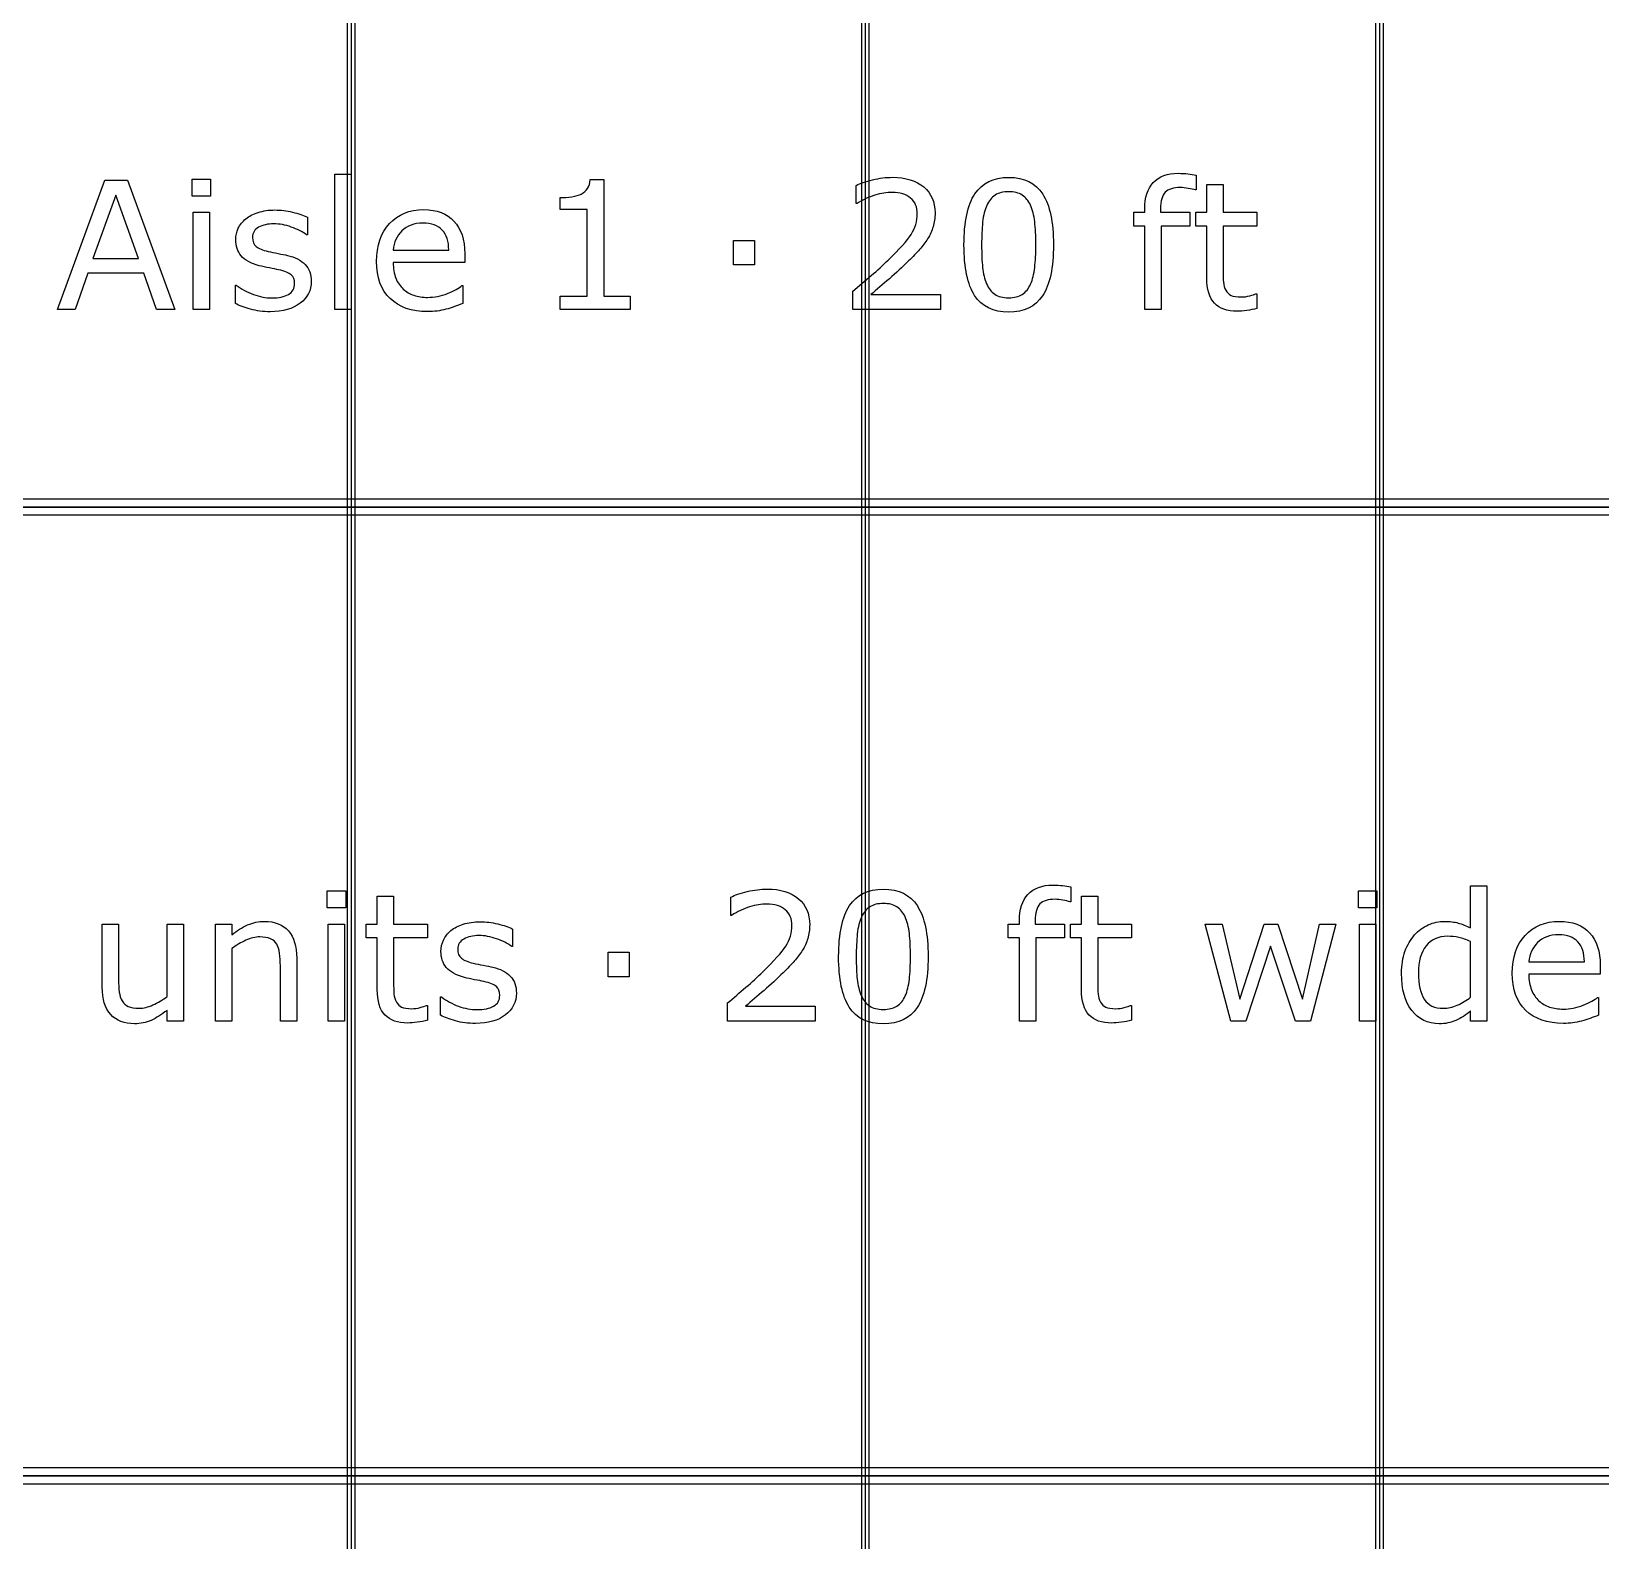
# Model space of a CAD drawing. Extents: x -13 to 750, y 12 to 2314.
# Drawn here: x 137.8 to 217.2, y 1009.6 to 1086 of the extents above; entities that cross this region are included whole.
import ezdxf

# ---------------------------------------------------------------- set-up
doc = ezdxf.new("R2010")
doc.units = 0
doc.layers.get('0').update_dxf_attribs({"linetype": 'CONTINUOUS'})

msp = doc.modelspace()

# ---------------------------------------------------------------- linework, layer by layer
at = {"color": 7}
for points in [[(153.80078, 1136.89), (153.80078, 937.89), (154.19922, 937.89), (154.19922, 1136.89)], [(179.80078, 1136.89), (179.80078, 937.89), (180.19922, 937.89), (180.19922, 1136.89)], [(205.80078, 1136.89), (205.80078, 937.89), (206.19922, 937.89), (206.19922, 1136.89)], [(44, 1087.89), (268, 1087.89), (268, 1061.89), (44, 1061.89)], [(153.99393, 1071.89), (153.16775, 1071.89), (153.16775, 1078.7279), (153.99393, 1078.7279)], [(145.073, 1071.89), (144.14575, 1071.89), (143.50415, 1073.7137), (140.67407, 1073.7137), (140.03247, 1071.89), (139.14917, 1071.89), (141.53101, 1078.4335), (142.69116, 1078.4335)], [(146.88794, 1077.6205), (145.9563, 1077.6205), (145.9563, 1078.4774), (146.88794, 1078.4774)], [(143.23608, 1074.4608), (142.08911, 1077.6732), (140.93774, 1074.4608)], [(146.83524, 1071.89), (146.00906, 1071.89), (146.00906, 1076.7987), (146.83524, 1076.7987)], [(174.38895, 1074.1356), (173.33865, 1074.1356), (173.33865, 1075.3793), (174.38895, 1075.3793)], [(189.51489, 1075.1639), (189.51489, 1075.1639)], [(188.35912, 1073.1688), (188.35912, 1073.1688)], [(43.599609, 1062.2904), (43.599609, 1012.4896), (268.40039, 1012.4896), (268.40039, 1062.2904)], [(44, 1061.89), (268, 1061.89), (268, 1012.89), (44, 1012.89)], [(44.400391, 1061.4896), (267.59961, 1061.4896), (267.59961, 1013.2904), (44.400391, 1013.2904)], [(153.71924, 1041.6205), (152.7876, 1041.6205), (152.7876, 1042.4774), (153.71924, 1042.4774)], [(205.87354, 1041.6206), (204.94189, 1041.6206), (204.94189, 1042.4775), (205.87354, 1042.4775)], [(153.6665, 1035.89), (152.84033, 1035.89), (152.84033, 1040.7987), (153.6665, 1040.7987)], [(203.79492, 1040.7988), (202.51611, 1035.8901), (201.75146, 1035.8901), (200.49023, 1039.6738), (199.23779, 1035.8901), (198.47754, 1035.8901), (197.18555, 1040.7988), (198.04687, 1040.7988), (198.94775, 1036.9975), (200.17383, 1040.7988), (200.85498, 1040.7988), (202.11182, 1036.9975), (202.96436, 1040.7988)], [(205.8208, 1035.89), (204.99463, 1035.89), (204.99463, 1040.7987), (205.8208, 1040.7987)], [(168.0498, 1038.1357), (166.99951, 1038.1357), (166.99951, 1039.3794), (168.0498, 1039.3794)], [(183.17578, 1039.164), (183.17578, 1039.164)], [(182.02002, 1037.1689), (182.02002, 1037.1689)], [(44, 1012.89), (268, 1012.89), (268, 986.89), (44, 986.89)]]:
    msp.add_lwpolyline(points, close=True, dxfattribs=at)
for points in [[(154, 1136.89), (154, 937.89)], [(180, 1136.89), (180, 937.89)], [(206, 1136.89), (206, 937.89)], [(196.72637, 1078.6838), (196.72632, 1077.9281)], [(166.08768, 1078.4555), (166.76883, 1078.4555), (166.76883, 1072.5581), (168.10477, 1072.5581), (168.10477, 1071.89)], [(179.57886, 1077.2381), (179.53496, 1077.2381), (179.53496, 1078.161)], [(196.72632, 1077.9281), (196.68242, 1077.9281)], [(197.26685, 1073.4936), (197.26685, 1076.104), (196.70874, 1076.104), (196.70874, 1076.7983), (197.26685, 1076.7983), (197.26685, 1078.2089), (198.09302, 1078.2089), (198.09302, 1076.7983), (199.7981, 1076.7983), (199.7981, 1076.104), (198.09302, 1076.104), (198.09302, 1073.8671)], [(168.10477, 1071.89), (164.56277, 1071.89), (164.56277, 1072.558), (165.92508, 1072.558), (165.92508, 1076.9437), (164.56277, 1076.9437), (164.56277, 1077.5414)], [(194.92901, 1076.9657), (194.92901, 1076.7987), (196.41875, 1076.7987), (196.41875, 1076.1044), (194.95537, 1076.1044), (194.95537, 1071.89), (194.1292, 1071.89), (194.1292, 1076.1044), (193.57109, 1076.1044), (193.57109, 1076.7987), (194.1292, 1076.7987), (194.1292, 1076.9613)], [(151.78343, 1076.5479), (151.78343, 1075.6646), (151.73953, 1075.6646)], [(156.12088, 1074.8915), (158.93338, 1074.8915)], [(159.73753, 1074.7069), (159.73758, 1074.2587)], [(159.73758, 1074.2587), (156.12088, 1074.2587)], [(148.14041, 1072.1844), (148.14041, 1073.1117), (148.18431, 1073.1117)], [(151.97684, 1073.3044), (151.97684, 1073.305)], [(159.59695, 1073.0897), (159.64085, 1073.0897), (159.64085, 1072.1888)], [(183.802, 1071.89), (179.37231, 1071.89), (179.37231, 1072.8085), (180.29517, 1073.5995)], [(180.28201, 1072.6415), (183.80203, 1072.6415), (183.802, 1071.89)], [(199.75417, 1072.6762), (199.79807, 1072.6762), (199.7981, 1071.9339)], [(155.31885, 1037.4937), (155.31885, 1040.1041), (154.76074, 1040.1041), (154.76074, 1040.7984), (155.31885, 1040.7984), (155.31885, 1042.209), (156.14502, 1042.209), (156.14502, 1040.7984), (157.8501, 1040.7984), (157.8501, 1040.1041), (156.14502, 1040.1041), (156.14502, 1037.8672)], [(173.23975, 1041.2382), (173.19585, 1041.2382), (173.19585, 1042.1611)], [(190.92773, 1037.4937), (190.92773, 1040.1041), (190.36963, 1040.1041), (190.36963, 1040.7984), (190.92773, 1040.7984), (190.92773, 1042.209), (191.75391, 1042.209), (191.75391, 1040.7984), (193.45898, 1040.7984), (193.45898, 1040.1041), (191.75391, 1040.1041), (191.75391, 1037.8672)], [(190.38716, 1042.6838), (190.38721, 1041.9282)], [(210.61084, 1040.6004), (210.61084, 1042.7274), (211.43701, 1042.7274), (211.43701, 1035.89)], [(190.38721, 1041.9282), (190.34321, 1041.9282)], [(141.40576, 1037.6127), (141.40576, 1040.7987), (142.23193, 1040.7987), (142.23193, 1038.0038)], [(144.68412, 1037.1336), (144.68412, 1040.7986), (145.51029, 1040.7986), (145.51025, 1035.89)], [(147.96245, 1039.5547), (147.96245, 1035.89), (147.13628, 1035.89), (147.13628, 1040.7987), (147.96245, 1040.7987), (147.96245, 1040.2538)], [(162.16109, 1040.548), (162.16109, 1039.6647), (162.11719, 1039.6647)], [(188.58979, 1040.9658), (188.58979, 1040.7988), (190.07954, 1040.7988), (190.07954, 1040.1045), (188.61616, 1040.1045), (188.61616, 1035.89), (187.78999, 1035.89), (187.78999, 1040.1044), (187.23188, 1040.1044), (187.23188, 1040.7987), (187.78999, 1040.7987), (187.78999, 1040.9613)], [(210.61084, 1037.0985), (210.61084, 1039.9154)], [(151.24077, 1039.076), (151.24072, 1035.89)], [(213.55518, 1038.8915), (216.36768, 1038.8915)], [(151.24072, 1035.89), (150.41455, 1035.89), (150.41455, 1038.6849)], [(217.17187, 1038.2587), (213.55518, 1038.2587)], [(217.17182, 1038.7069), (217.17187, 1038.2587)], [(162.35449, 1037.3045), (162.35449, 1037.3051)], [(157.80617, 1036.6763), (157.85007, 1036.6763), (157.8501, 1035.934)], [(158.51807, 1036.1845), (158.51807, 1037.1118), (158.56197, 1037.1118)], [(177.46289, 1035.8901), (173.0332, 1035.8901), (173.0332, 1036.8086)], [(173.9429, 1036.6416), (177.46292, 1036.6416), (177.46289, 1035.8901)], [(193.41507, 1036.6763), (193.45897, 1036.6763), (193.45898, 1035.934)], [(210.61084, 1037.0983), (210.61084, 1037.0985)], [(217.03125, 1037.0897), (217.07515, 1037.0897), (217.07515, 1036.1888)], [(145.51025, 1035.89), (144.68408, 1035.89), (144.68408, 1036.4349)], [(211.43701, 1035.89), (210.61084, 1035.89), (210.61084, 1036.4042)]]:
    msp.add_lwpolyline(points, dxfattribs=at)
for points in [[(180.36553, 1078.4422), (180.714163, 1078.5272), (181.051077, 1078.5697), (181.37627, 1078.5697)], [(181.37627, 1078.5697), (182.04717, 1078.5697), (182.57305, 1078.4071), (182.95391, 1078.0819)], [(185.53784, 1077.7303), (185.904053, 1078.286967), (186.475343, 1078.5653), (187.25171, 1078.5653)], [(187.25171, 1078.5653), (188.036863, 1078.5653), (188.609617, 1078.282567), (188.96997, 1077.7171)], [(194.56426, 1078.3016), (194.8543, 1078.615067), (195.273243, 1078.7718), (195.82109, 1078.7718)], [(195.82109, 1078.7718), (196.005663, 1078.7718), (196.171193, 1078.763133), (196.31768, 1078.7458)], [(196.31768, 1078.7458), (196.467093, 1078.728467), (196.603323, 1078.7078), (196.72637, 1078.6838)], [(165.63504, 1077.7216), (165.769807, 1077.794867), (165.875277, 1077.887167), (165.95145, 1077.9985)], [(165.95145, 1077.9985), (166.03055, 1078.112767), (166.07596, 1078.2651), (166.08768, 1078.4555)], [(179.53496, 1078.161), (179.742967, 1078.263533), (180.019823, 1078.357267), (180.36553, 1078.4422)], [(181.35425, 1077.8094), (181.08765, 1077.8094), (180.799077, 1077.762533), (180.48853, 1077.6688)], [(182.29028, 1077.5194), (182.067627, 1077.712733), (181.755617, 1077.8094), (181.35425, 1077.8094)], [(182.95391, 1078.0819), (183.33477, 1077.759633), (183.5252, 1077.321633), (183.5252, 1076.7679)], [(187.25171, 1077.8402), (186.976317, 1077.8402), (186.7478, 1077.783067), (186.56616, 1077.6688)], [(187.93286, 1077.6688), (187.75708, 1077.783067), (187.53003, 1077.8402), (187.25171, 1077.8402)], [(194.1292, 1076.9613), (194.1292, 1077.5443), (194.27422, 1077.991067), (194.56426, 1078.3016)], [(195.16631, 1077.8138), (195.00811, 1077.658533), (194.92901, 1077.375833), (194.92901, 1076.9657)], [(195.93975, 1078.0511), (195.585257, 1078.0511), (195.327443, 1077.972), (195.16631, 1077.8138)], [(196.32647, 1078.0071), (196.179983, 1078.036433), (196.051077, 1078.0511), (195.93975, 1078.0511)], [(196.68242, 1077.9281), (196.5916, 1077.954767), (196.47295, 1077.9811), (196.32647, 1078.0071)], [(164.56277, 1077.5414), (164.747343, 1077.5414), (164.9451, 1077.556067), (165.15604, 1077.5854)], [(165.15604, 1077.5854), (165.366973, 1077.6174), (165.52664, 1077.6628), (165.63504, 1077.7216)], [(180.48853, 1077.6688), (180.177983, 1077.575067), (179.87476, 1077.4315), (179.57886, 1077.2381)], [(182.62866, 1076.724), (182.62866, 1077.0638), (182.515867, 1077.328933), (182.29028, 1077.5194)], [(184.98853, 1075.1551), (184.98853, 1076.318233), (185.171633, 1077.176633), (185.53784, 1077.7303)], [(186.13989, 1077.1503), (186.040283, 1076.9335), (185.971437, 1076.650767), (185.93335, 1076.3021)], [(186.56616, 1077.6688), (186.387453, 1077.554533), (186.245363, 1077.3817), (186.13989, 1077.1503)], [(188.35474, 1077.159), (188.2522, 1077.3846), (188.111573, 1077.554533), (187.93286, 1077.6688)], [(188.56567, 1076.3241), (188.530537, 1076.652233), (188.460227, 1076.930533), (188.35474, 1077.159)], [(188.96997, 1077.7171), (189.33325, 1077.154633), (189.51489, 1076.303567), (189.51489, 1075.1639)], [(148.28538, 1075.9898), (148.37034, 1076.168533), (148.49778, 1076.3282), (148.6677, 1076.4688)], [(148.6677, 1076.4688), (148.831767, 1076.606467), (149.039777, 1076.714867), (149.29173, 1076.794)], [(149.29173, 1076.794), (149.54661, 1076.876), (149.83079, 1076.917), (150.14427, 1076.917)], [(150.08279, 1076.2183), (149.781037, 1076.2183), (149.526157, 1076.1597), (149.31815, 1076.0425)], [(150.97049, 1076.0557), (150.66873, 1076.1641), (150.37283, 1076.2183), (150.08279, 1076.2183)], [(150.14427, 1076.917), (150.437237, 1076.917), (150.733133, 1076.8804), (151.03196, 1076.8072)], [(151.03196, 1076.8072), (151.33372, 1076.736867), (151.58421, 1076.650433), (151.78343, 1076.5479)], [(155.28147, 1074.3158), (155.28147, 1075.118533), (155.499733, 1075.755733), (155.93626, 1076.2274)], [(155.93626, 1076.2274), (156.375713, 1076.699067), (156.95286, 1076.9349), (157.6677, 1076.9349)], [(157.62381, 1076.2538), (157.18143, 1076.2538), (156.828403, 1076.123433), (156.56473, 1075.8627)], [(158.60379, 1075.8978), (158.389923, 1076.135133), (158.063263, 1076.2538), (157.62381, 1076.2538)], [(157.6677, 1076.9349), (158.329813, 1076.9349), (158.83958, 1076.741533), (159.197, 1076.3548)], [(159.197, 1076.3548), (159.557353, 1075.968133), (159.73753, 1075.418833), (159.73753, 1074.7069)], [(182.31665, 1075.6825), (182.524657, 1076.004767), (182.62866, 1076.351933), (182.62866, 1076.724)], [(183.5252, 1076.7679), (183.5252, 1076.5189), (183.492967, 1076.286), (183.4285, 1076.0692)], [(185.93335, 1076.3021), (185.898217, 1075.9535), (185.88065, 1075.571167), (185.88065, 1075.1551)], [(188.62277, 1075.1639), (188.62277, 1075.609233), (188.603737, 1075.995967), (188.56567, 1076.3241)], [(148.16233, 1075.4185), (148.16233, 1075.620633), (148.203347, 1075.811067), (148.28538, 1075.9898)], [(148.4304, 1074.6011), (148.251687, 1074.823767), (148.16233, 1075.096233), (148.16233, 1075.4185)], [(149.31815, 1076.0425), (149.110137, 1075.928233), (149.00613, 1075.756867), (149.00613, 1075.5284)], [(149.00613, 1075.5284), (149.00613, 1075.3262), (149.06912, 1075.173833), (149.1951, 1075.0713)], [(151.73953, 1075.6646), (151.528597, 1075.819867), (151.27225, 1075.950233), (150.97049, 1076.0557)], [(156.56473, 1075.8627), (156.303983, 1075.6019), (156.156033, 1075.278167), (156.12088, 1074.8915)], [(158.93338, 1074.8915), (158.930713, 1075.3251), (158.82085, 1075.660533), (158.60379, 1075.8978)], [(181.16089, 1074.3861), (181.72339, 1074.931033), (182.108643, 1075.363167), (182.31665, 1075.6825)], [(183.15164, 1075.4584), (183.03738, 1075.276733), (182.902613, 1075.098), (182.74734, 1074.9222)], [(183.4285, 1076.0692), (183.366967, 1075.855333), (183.27468, 1075.651733), (183.15164, 1075.4584)], [(149.34886, 1074.1001), (148.918193, 1074.214367), (148.61204, 1074.381367), (148.4304, 1074.6011)], [(149.1951, 1075.0713), (149.318147, 1074.968767), (149.517363, 1074.8853), (149.79275, 1074.8209)], [(149.79275, 1074.8209), (149.945097, 1074.785567), (150.11502, 1074.7504), (150.30252, 1074.7154)], [(150.30252, 1074.7154), (150.492947, 1074.680067), (150.65115, 1074.647733), (150.77713, 1074.6184)], [(150.77713, 1074.6184), (151.160917, 1074.530533), (151.456813, 1074.379667), (151.66482, 1074.1658)], [(182.74734, 1074.9222), (182.595, 1074.746467), (182.408967, 1074.551667), (182.18924, 1074.3378)], [(185.52905, 1072.5887), (185.168703, 1073.145367), (184.98853, 1074.000833), (184.98853, 1075.1551)], [(185.88065, 1075.1551), (185.88065, 1074.6981), (185.89675, 1074.3158), (185.92895, 1074.0082)], [(188.56567, 1074.0038), (188.603737, 1074.326067), (188.62277, 1074.712767), (188.62277, 1075.1639)], [(189.51489, 1075.1639), (189.51489, 1073.9891), (189.33032, 1073.1263), (188.96118, 1072.5755)], [(149.86302, 1073.9859), (149.67552, 1074.021233), (149.504133, 1074.0593), (149.34886, 1074.1001)], [(150.32444, 1073.8939), (150.207253, 1073.920567), (150.053447, 1073.951233), (149.86302, 1073.9859)], [(150.96604, 1073.639), (150.854713, 1073.7386), (150.640847, 1073.823567), (150.32444, 1073.8939)], [(151.66482, 1074.1658), (151.872833, 1073.949), (151.97684, 1073.661867), (151.97684, 1073.3044)], [(155.96702, 1072.4349), (155.509987, 1072.8773), (155.28147, 1073.504267), (155.28147, 1074.3158)], [(156.12088, 1074.2587), (156.12088, 1073.9569), (156.16629, 1073.6932), (156.25711, 1073.4676)], [(180.29517, 1073.5995), (180.605717, 1073.863167), (180.89429, 1074.125367), (181.16089, 1074.3861)], [(182.18924, 1074.3378), (181.87576, 1074.030133), (181.55203, 1073.7313), (181.21805, 1073.4413)], [(185.92895, 1074.0082), (185.96115, 1073.700533), (186.029997, 1073.425133), (186.13549, 1073.182)], [(188.35913, 1073.1688), (188.46167, 1073.406133), (188.530517, 1073.684467), (188.56567, 1074.0038)], [(198.09302, 1073.8671), (198.09302, 1073.6093), (198.098887, 1073.407167), (198.11062, 1073.2607)], [(148.18431, 1073.1117), (148.44505, 1072.915367), (148.735087, 1072.758633), (149.05442, 1072.6415)], [(150.82542, 1072.6459), (151.0305, 1072.763033), (151.13304, 1072.9476), (151.13304, 1073.1996)], [(151.13304, 1073.1996), (151.13304, 1073.392933), (151.077373, 1073.5394), (150.96604, 1073.639)], [(151.97684, 1073.305), (151.97684, 1072.8568), (151.790803, 1072.489133), (151.41873, 1072.202)], [(156.25711, 1073.4676), (156.34793, 1073.245), (156.472443, 1073.0619), (156.63065, 1072.9183)], [(158.87186, 1072.6942), (159.2117, 1072.828933), (159.453397, 1072.960767), (159.59695, 1073.0897)], [(181.21805, 1073.4413), (180.884063, 1073.154167), (180.57205, 1072.887567), (180.28201, 1072.6415)], [(186.13549, 1073.182), (186.23217, 1072.953467), (186.3684, 1072.779133), (186.54418, 1072.659)], [(187.93725, 1072.6503), (188.11889, 1072.7645), (188.259513, 1072.937333), (188.35912, 1073.1688)], [(197.65796, 1072.1972), (197.39722, 1072.466733), (197.26685, 1072.898867), (197.26685, 1073.4936)], [(198.11062, 1073.2607), (198.122353, 1073.117167), (198.163367, 1072.9824), (198.23366, 1072.8564)], [(148.90066, 1071.8988), (148.598907, 1071.986667), (148.34549, 1072.081867), (148.14041, 1072.1844)], [(149.05442, 1072.6415), (149.37376, 1072.527233), (149.679913, 1072.4701), (149.97288, 1072.4701)], [(151.41873, 1072.202), (151.04959, 1071.914867), (150.54422, 1071.7713), (149.90262, 1071.7713)], [(149.97288, 1072.4701), (150.33616, 1072.4701), (150.62034, 1072.5287), (150.82542, 1072.6459)], [(157.87425, 1071.7757), (157.059797, 1071.7757), (156.424053, 1071.995433), (155.96702, 1072.4349)], [(156.63065, 1072.9183), (156.78299, 1072.7777), (156.963163, 1072.672233), (157.17117, 1072.6019)], [(157.17117, 1072.6019), (157.38211, 1072.531567), (157.613557, 1072.4964), (157.86551, 1072.4964)], [(157.86551, 1072.4964), (158.199497, 1072.4964), (158.534947, 1072.562333), (158.87186, 1072.6942)], [(159.64085, 1072.1888), (159.36253, 1072.0716), (159.07835, 1071.973467), (158.78831, 1071.8944)], [(187.25171, 1071.7538), (186.46655, 1071.7538), (185.89233, 1072.0321), (185.52905, 1072.5887)], [(186.54418, 1072.659), (186.722893, 1072.538933), (186.958733, 1072.4789), (187.2517, 1072.4789)], [(187.2517, 1072.4789), (187.527087, 1072.4789), (187.755603, 1072.536033), (187.93725, 1072.6503)], [(188.96118, 1072.5755), (188.594973, 1072.0277), (188.02515, 1071.7538), (187.25171, 1071.7538)], [(198.80054, 1071.7929), (198.29956, 1071.7929), (197.9187, 1071.927667), (197.65796, 1072.1972)], [(198.23366, 1072.8564), (198.298127, 1072.7392), (198.386017, 1072.652767), (198.49733, 1072.5971)], [(198.49733, 1072.5971), (198.61159, 1072.544433), (198.784443, 1072.5181), (199.01589, 1072.5181)], [(199.01589, 1072.5181), (199.150657, 1072.5181), (199.29128, 1072.5371), (199.43776, 1072.5751)], [(199.43776, 1072.5751), (199.584247, 1072.616433), (199.689717, 1072.650133), (199.75417, 1072.6762)], [(149.90262, 1071.7713), (149.53934, 1071.7713), (149.205353, 1071.8138), (148.90066, 1071.8988)], [(158.78831, 1071.8944), (158.49827, 1071.815267), (158.193583, 1071.7757), (157.87425, 1071.7757)], [(199.28833, 1071.8329), (199.10669, 1071.806233), (198.944093, 1071.7929), (198.80054, 1071.7929)], [(199.7981, 1071.9339), (199.642827, 1071.893233), (199.472903, 1071.859567), (199.28833, 1071.8329)], [(173.19585, 1042.1611), (173.403857, 1042.263633), (173.680713, 1042.357367), (174.02642, 1042.4423)], [(174.02642, 1042.4423), (174.375053, 1042.5273), (174.711967, 1042.5698), (175.03716, 1042.5698)], [(175.03716, 1042.5698), (175.70806, 1042.5698), (176.23394, 1042.4072), (176.6148, 1042.082)], [(176.6148, 1042.082), (176.99566, 1041.759733), (177.18609, 1041.321733), (177.18609, 1040.768)], [(179.19873, 1041.7304), (179.564943, 1042.287067), (180.136233, 1042.5654), (180.9126, 1042.5654)], [(180.9126, 1042.5654), (181.697753, 1042.5654), (182.270507, 1042.282667), (182.63086, 1041.7172)], [(187.78999, 1040.9613), (187.78999, 1041.5443), (187.93501, 1041.991067), (188.22505, 1042.3016)], [(188.22505, 1042.3016), (188.51509, 1042.615067), (188.934033, 1042.7718), (189.48188, 1042.7718)], [(189.60054, 1042.0512), (189.246047, 1042.0512), (188.988233, 1041.9721), (188.8271, 1041.8139)], [(189.48188, 1042.7718), (189.666453, 1042.7718), (189.831983, 1042.763133), (189.97847, 1042.7458)], [(189.98725, 1042.0072), (189.84077, 1042.036533), (189.711867, 1042.0512), (189.60054, 1042.0512)], [(189.97847, 1042.7458), (190.127883, 1042.728467), (190.264113, 1042.7078), (190.38716, 1042.6838)], [(174.14941, 1041.6689), (173.838863, 1041.575167), (173.535643, 1041.4316), (173.23975, 1041.2382)], [(175.01514, 1041.8095), (174.748533, 1041.8095), (174.459957, 1041.762633), (174.14941, 1041.6689)], [(175.95117, 1041.5195), (175.728517, 1041.712833), (175.416507, 1041.8095), (175.01514, 1041.8095)], [(176.28955, 1040.7241), (176.28955, 1041.0639), (176.176757, 1041.329033), (175.95117, 1041.5195)], [(178.64941, 1039.1552), (178.64941, 1040.318333), (178.832517, 1041.176733), (179.19873, 1041.7304)], [(180.22705, 1041.6689), (180.048337, 1041.554633), (179.906247, 1041.3818), (179.80078, 1041.1504)], [(180.9126, 1041.8403), (180.637207, 1041.8403), (180.40869, 1041.783167), (180.22705, 1041.6689)], [(181.59375, 1041.6689), (181.41797, 1041.783167), (181.19092, 1041.8403), (180.9126, 1041.8403)], [(182.01562, 1041.1591), (181.913087, 1041.3847), (181.772463, 1041.554633), (181.59375, 1041.6689)], [(182.63086, 1041.7172), (182.99414, 1041.154733), (183.17578, 1040.303667), (183.17578, 1039.164)], [(188.8271, 1041.8139), (188.668893, 1041.658633), (188.58979, 1041.375933), (188.58979, 1040.9658)], [(190.34321, 1041.9282), (190.25239, 1041.954867), (190.133737, 1041.9812), (189.98725, 1042.0072)], [(147.96245, 1040.2538), (148.220263, 1040.467667), (148.486867, 1040.634633), (148.76226, 1040.7547)], [(148.76226, 1040.7547), (149.037647, 1040.874833), (149.32036, 1040.9349), (149.6104, 1040.9349)], [(149.6104, 1040.9349), (150.140673, 1040.9349), (150.54497, 1040.775233), (150.82329, 1040.4559)], [(150.82329, 1040.4559), (151.10161, 1040.136567), (151.24077, 1039.6766), (151.24077, 1039.076)], [(158.66305, 1039.9899), (158.74801, 1040.168633), (158.87545, 1040.3283), (159.04537, 1040.4689)], [(159.04537, 1040.4689), (159.20943, 1040.606567), (159.417437, 1040.714967), (159.66939, 1040.7941)], [(159.66939, 1040.7941), (159.924277, 1040.8761), (160.208457, 1040.9171), (160.52193, 1040.9171)], [(160.52193, 1040.9171), (160.814903, 1040.9171), (161.110803, 1040.8805), (161.40963, 1040.8073)], [(161.40963, 1040.8073), (161.711383, 1040.736967), (161.96187, 1040.650533), (162.16109, 1040.548)], [(175.97754, 1039.6826), (176.185547, 1040.004867), (176.28955, 1040.352033), (176.28955, 1040.7241)], [(177.18609, 1040.768), (177.18609, 1040.519), (177.153857, 1040.2861), (177.08939, 1040.0693)], [(179.80078, 1041.1504), (179.701173, 1040.9336), (179.632327, 1040.650867), (179.59424, 1040.3022)], [(182.22656, 1040.3242), (182.191427, 1040.652333), (182.121113, 1040.930633), (182.01562, 1041.1591)], [(207.77637, 1040.2494), (207.97559, 1040.472067), (208.207033, 1040.641967), (208.4707, 1040.7591)], [(208.4707, 1040.7591), (208.737307, 1040.8763), (209.012697, 1040.9349), (209.29687, 1040.9349)], [(209.29687, 1040.9349), (209.554683, 1040.9349), (209.7832, 1040.9069), (209.98242, 1040.8509)], [(209.98242, 1040.8509), (210.18164, 1040.798233), (210.391113, 1040.714733), (210.61084, 1040.6004)], [(213.37056, 1040.2274), (213.810013, 1040.699067), (214.38716, 1040.9349), (215.102, 1040.9349)], [(215.102, 1040.9349), (215.764107, 1040.9349), (216.273873, 1040.741533), (216.6313, 1040.3548)], [(148.66997, 1039.981), (148.423877, 1039.869667), (148.188037, 1039.727567), (147.96245, 1039.5547)], [(149.37749, 1040.148), (149.151903, 1040.148), (148.916063, 1040.092333), (148.66997, 1039.981)], [(149.91362, 1040.056), (149.775927, 1040.117333), (149.597217, 1040.148), (149.37749, 1040.148)], [(150.23003, 1039.7836), (150.15679, 1039.9066), (150.05132, 1039.9974), (149.91362, 1040.056)], [(150.37505, 1039.3177), (150.348717, 1039.516967), (150.300377, 1039.672267), (150.23003, 1039.7836)], [(158.54, 1039.4186), (158.54, 1039.620733), (158.581017, 1039.811167), (158.66305, 1039.9899)], [(159.6958, 1040.0426), (159.487793, 1039.928333), (159.38379, 1039.756967), (159.38379, 1039.5285)], [(160.46045, 1040.2184), (160.15869, 1040.2184), (159.903807, 1040.1598), (159.6958, 1040.0426)], [(161.34814, 1040.0558), (161.046387, 1040.1642), (160.75049, 1040.2184), (160.46045, 1040.2184)], [(162.11719, 1039.6647), (161.90625, 1039.819967), (161.6499, 1039.950333), (161.34814, 1040.0558)], [(174.82178, 1038.3862), (175.38428, 1038.931133), (175.769533, 1039.363267), (175.97754, 1039.6826)], [(177.08939, 1040.0693), (177.027857, 1039.855433), (176.93557, 1039.651833), (176.81253, 1039.4585)], [(179.59424, 1040.3022), (179.559107, 1039.9536), (179.54154, 1039.571267), (179.54154, 1039.1552)], [(182.28366, 1039.164), (182.28366, 1039.609333), (182.264627, 1039.996067), (182.22656, 1040.3242)], [(207.29297, 1039.4188), (207.413083, 1039.744), (207.574217, 1040.020867), (207.77637, 1040.2494)], [(208.35645, 1039.6955), (208.098637, 1039.373233), (207.96973, 1038.9162), (207.96973, 1038.3244)], [(209.4375, 1040.1789), (208.974607, 1040.1789), (208.614257, 1040.017767), (208.35645, 1039.6955)], [(210.01318, 1040.1219), (209.8374, 1040.1599), (209.645507, 1040.1789), (209.4375, 1040.1789)], [(210.61084, 1039.9154), (210.388187, 1040.015), (210.188967, 1040.083833), (210.01318, 1040.1219)], [(212.71577, 1038.3158), (212.71577, 1039.118533), (212.934033, 1039.755733), (213.37056, 1040.2274)], [(213.99902, 1039.8627), (213.73828, 1039.6019), (213.590333, 1039.278167), (213.55518, 1038.8915)], [(215.05811, 1040.2538), (214.615723, 1040.2538), (214.262693, 1040.123433), (213.99902, 1039.8627)], [(216.03809, 1039.8978), (215.824223, 1040.135133), (215.497563, 1040.2538), (215.05811, 1040.2538)], [(216.36768, 1038.8915), (216.365013, 1039.3251), (216.25515, 1039.660533), (216.03809, 1039.8978)], [(216.6313, 1040.3548), (216.991647, 1039.968133), (217.17182, 1039.418833), (217.17182, 1038.7069)], [(150.41455, 1038.6849), (150.41455, 1038.9105), (150.401383, 1039.121433), (150.37505, 1039.3177)], [(158.80807, 1038.6012), (158.629357, 1038.823867), (158.54, 1039.096333), (158.54, 1039.4186)], [(159.38379, 1039.5285), (159.38379, 1039.3263), (159.446777, 1039.173933), (159.57275, 1039.0714)], [(159.57275, 1039.0714), (159.695797, 1038.968867), (159.895017, 1038.8854), (160.17041, 1038.821)], [(176.40823, 1038.9223), (176.25589, 1038.746567), (176.069857, 1038.551767), (175.85013, 1038.3379)], [(176.81253, 1039.4585), (176.69827, 1039.276833), (176.563503, 1039.0981), (176.40823, 1038.9223)], [(179.18994, 1036.5888), (178.829587, 1037.145467), (178.64941, 1038.000933), (178.64941, 1039.1552)], [(179.54154, 1039.1552), (179.54154, 1038.6982), (179.55764, 1038.3159), (179.58984, 1038.0083)], [(182.22656, 1038.0039), (182.264627, 1038.326167), (182.28366, 1038.712867), (182.28366, 1039.164)], [(183.17578, 1039.164), (183.17578, 1037.9892), (182.99121, 1037.1264), (182.62207, 1036.5756)], [(207.11719, 1038.307), (207.11719, 1038.723), (207.175783, 1039.0936), (207.29297, 1039.4188)], [(159.72652, 1038.1002), (159.29586, 1038.214467), (158.98971, 1038.381467), (158.80807, 1038.6012)], [(160.24068, 1037.986), (160.05318, 1038.021333), (159.881793, 1038.0594), (159.72652, 1038.1002)], [(160.17041, 1038.821), (160.322757, 1038.785667), (160.49268, 1038.7505), (160.68018, 1038.7155)], [(160.68018, 1038.7155), (160.870607, 1038.680167), (161.02881, 1038.647833), (161.15479, 1038.6185)], [(161.15479, 1038.6185), (161.538577, 1038.530633), (161.834473, 1038.379767), (162.04248, 1038.1659)], [(162.04248, 1038.1659), (162.250487, 1037.9491), (162.35449, 1037.661967), (162.35449, 1037.3045)], [(173.95605, 1037.5996), (174.266597, 1037.863267), (174.555173, 1038.125467), (174.82178, 1038.3862)], [(175.85013, 1038.3379), (175.53665, 1038.030233), (175.21292, 1037.7314), (174.87894, 1037.4414)], [(207.63135, 1036.4305), (207.288577, 1036.8817), (207.11719, 1037.5072), (207.11719, 1038.307)], [(207.96973, 1038.3244), (207.96973, 1037.7414), (208.069337, 1037.297533), (208.26855, 1036.9928)], [(213.40132, 1036.4349), (212.944287, 1036.8773), (212.71577, 1037.504267), (212.71577, 1038.3158)], [(213.55518, 1038.2587), (213.55518, 1037.9569), (213.60059, 1037.6932), (213.69141, 1037.4676)], [(141.83643, 1036.224), (141.549317, 1036.5404), (141.40576, 1037.0033), (141.40576, 1037.6127)], [(142.23193, 1038.0038), (142.23193, 1037.754733), (142.243663, 1037.540867), (142.26713, 1037.3622)], [(142.26713, 1037.3622), (142.290597, 1037.1864), (142.3404, 1037.0355), (142.41654, 1036.9095)], [(155.70996, 1036.1973), (155.44922, 1036.466833), (155.31885, 1036.898967), (155.31885, 1037.4937)], [(156.14502, 1037.8672), (156.14502, 1037.6094), (156.150887, 1037.407267), (156.16262, 1037.2608)], [(160.70211, 1037.894), (160.584923, 1037.920667), (160.431113, 1037.951333), (160.24068, 1037.986)], [(161.34371, 1037.6391), (161.232383, 1037.7387), (161.018517, 1037.823667), (160.70211, 1037.894)], [(161.5107, 1037.1997), (161.5107, 1037.393033), (161.455037, 1037.5395), (161.34371, 1037.6391)], [(162.35449, 1037.3051), (162.35449, 1036.8569), (162.168457, 1036.489233), (161.79639, 1036.2021)], [(173.0332, 1036.8086), (173.34082, 1037.072267), (173.648437, 1037.335933), (173.95605, 1037.5996)], [(174.87894, 1037.4414), (174.544953, 1037.154267), (174.23294, 1036.887667), (173.9429, 1036.6416)], [(179.58984, 1038.0083), (179.62204, 1037.700633), (179.69089, 1037.425233), (179.79639, 1037.1821)], [(182.02002, 1037.1689), (182.12256, 1037.406233), (182.191407, 1037.684567), (182.22656, 1038.0039)], [(191.31885, 1036.1973), (191.058103, 1036.466833), (190.92773, 1036.898967), (190.92773, 1037.4937)], [(191.75391, 1037.8672), (191.75391, 1037.6094), (191.759777, 1037.407267), (191.77151, 1037.2608)], [(213.69141, 1037.4676), (213.78223, 1037.245), (213.90674, 1037.0619), (214.06494, 1036.9183)], [(142.41654, 1036.9095), (142.495647, 1036.780633), (142.598187, 1036.6869), (142.72416, 1036.6283)], [(142.72416, 1036.6283), (142.85014, 1036.569633), (143.033247, 1036.5403), (143.27348, 1036.5403)], [(143.27348, 1036.5403), (143.487347, 1036.5403), (143.720257, 1036.595967), (143.97221, 1036.7073)], [(143.97221, 1036.7073), (144.22709, 1036.818633), (144.464393, 1036.960733), (144.68412, 1037.1336)], [(156.16262, 1037.2608), (156.174353, 1037.117267), (156.215367, 1036.9825), (156.28566, 1036.8565)], [(156.28566, 1036.8565), (156.350127, 1036.7393), (156.43802, 1036.652867), (156.54934, 1036.5972)], [(156.54934, 1036.5972), (156.663593, 1036.544533), (156.836443, 1036.5182), (157.06789, 1036.5182)], [(157.06789, 1036.5182), (157.202657, 1036.5182), (157.343283, 1036.5372), (157.48977, 1036.5752)], [(157.48977, 1036.5752), (157.63625, 1036.616533), (157.741717, 1036.650233), (157.80617, 1036.6763)], [(158.56197, 1037.1118), (158.82271, 1036.915467), (159.11275, 1036.758733), (159.43209, 1036.6416)], [(159.43209, 1036.6416), (159.751423, 1036.527333), (160.057577, 1036.4702), (160.35055, 1036.4702)], [(160.35055, 1036.4702), (160.71383, 1036.4702), (160.998007, 1036.5288), (161.20308, 1036.646)], [(161.20308, 1036.646), (161.40816, 1036.763133), (161.5107, 1036.9477), (161.5107, 1037.1997)], [(180.9126, 1035.7539), (180.12744, 1035.7539), (179.55322, 1036.0322), (179.18994, 1036.5888)], [(179.79639, 1037.1821), (179.89307, 1036.953567), (180.0293, 1036.779233), (180.20508, 1036.6591)], [(180.20508, 1036.6591), (180.383787, 1036.539033), (180.619627, 1036.479), (180.9126, 1036.479)], [(180.9126, 1036.479), (181.187987, 1036.479), (181.4165, 1036.536133), (181.59814, 1036.6504)], [(182.62207, 1036.5756), (182.255857, 1036.0278), (181.686033, 1035.7539), (180.9126, 1035.7539)], [(181.59814, 1036.6504), (181.779787, 1036.7646), (181.920413, 1036.937433), (182.02002, 1037.1689)], [(191.77151, 1037.2608), (191.783243, 1037.117267), (191.82426, 1036.9825), (191.89456, 1036.8565)], [(191.89456, 1036.8565), (191.959027, 1036.7393), (192.046917, 1036.652867), (192.15823, 1036.5972)], [(192.15823, 1036.5972), (192.27249, 1036.544533), (192.445343, 1036.5182), (192.67679, 1036.5182)], [(192.67679, 1036.5182), (192.811557, 1036.5182), (192.95218, 1036.5372), (193.09866, 1036.5752)], [(193.09866, 1036.5752), (193.245147, 1036.616533), (193.350617, 1036.650233), (193.41507, 1036.6763)], [(208.26855, 1036.9928), (208.46777, 1036.691067), (208.787107, 1036.5402), (209.22656, 1036.5402)], [(209.22656, 1036.5402), (209.460933, 1036.5402), (209.69824, 1036.591467), (209.93848, 1036.694)], [(209.93848, 1036.694), (210.178713, 1036.799467), (210.402833, 1036.934233), (210.61084, 1037.0983)], [(214.06494, 1036.9183), (214.217287, 1036.7777), (214.397463, 1036.672233), (214.60547, 1036.6019)], [(214.60547, 1036.6019), (214.816403, 1036.531567), (215.047847, 1036.4964), (215.2998, 1036.4964)], [(215.2998, 1036.4964), (215.633787, 1036.4964), (215.969237, 1036.562333), (216.30615, 1036.6942)], [(216.30615, 1036.6942), (216.645997, 1036.828933), (216.887697, 1036.960767), (217.03125, 1037.0897)], [(143.04053, 1035.7538), (142.524903, 1035.7538), (142.123537, 1035.910533), (141.83643, 1036.224)], [(143.88428, 1035.9296), (143.629393, 1035.8124), (143.348143, 1035.7538), (143.04053, 1035.7538)], [(144.68408, 1036.4349), (144.40576, 1036.215167), (144.13916, 1036.046733), (143.88428, 1035.9296)], [(156.85254, 1035.793), (156.35156, 1035.793), (155.9707, 1035.927767), (155.70996, 1036.1973)], [(157.34033, 1035.833), (157.15869, 1035.806333), (156.996093, 1035.793), (156.85254, 1035.793)], [(157.8501, 1035.934), (157.694827, 1035.893333), (157.524903, 1035.859667), (157.34033, 1035.833)], [(159.27832, 1035.8989), (158.97656, 1035.986767), (158.723143, 1036.081967), (158.51807, 1036.1845)], [(160.28027, 1035.7714), (159.91699, 1035.7714), (159.583007, 1035.8139), (159.27832, 1035.8989)], [(161.79639, 1036.2021), (161.42725, 1035.914967), (160.921877, 1035.7714), (160.28027, 1035.7714)], [(192.46143, 1035.793), (191.96045, 1035.793), (191.57959, 1035.927767), (191.31885, 1036.1973)], [(192.94922, 1035.833), (192.76758, 1035.806333), (192.604983, 1035.793), (192.46143, 1035.793)], [(193.45898, 1035.934), (193.303707, 1035.893333), (193.133787, 1035.859667), (192.94922, 1035.833)], [(209.02881, 1035.7538), (208.44287, 1035.7538), (207.97705, 1035.979367), (207.63135, 1036.4305)], [(209.86816, 1035.9252), (209.610353, 1035.810933), (209.33057, 1035.7538), (209.02881, 1035.7538)], [(210.61084, 1036.4042), (210.373533, 1036.199067), (210.125973, 1036.0394), (209.86816, 1035.9252)], [(215.30854, 1035.7757), (214.494087, 1035.7757), (213.858347, 1035.995433), (213.40132, 1036.4349)], [(216.22261, 1035.8944), (215.93257, 1035.815267), (215.62788, 1035.7757), (215.30854, 1035.7757)], [(217.07515, 1036.1888), (216.796823, 1036.0716), (216.512643, 1035.973467), (216.22261, 1035.8944)]]:
    msp.add_open_spline(points, degree=3, dxfattribs=at)

doc.saveas('drawing.dxf')
